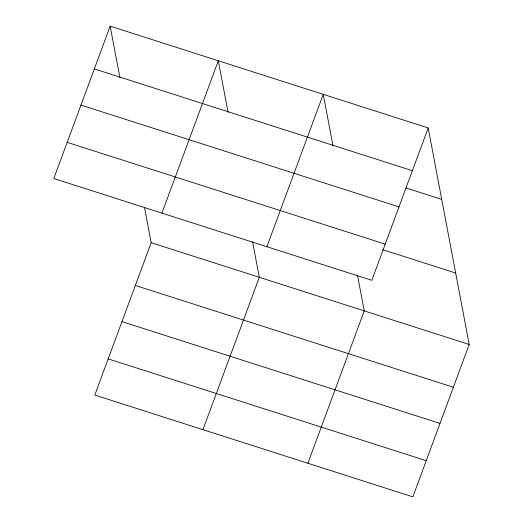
<?xml version="1.0" encoding="UTF-8"?>
<svg xmlns="http://www.w3.org/2000/svg" width="523" height="523" viewBox="0 0 523 523"><rect width="100%" height="100%" fill="white"/><g stroke="black" fill="none" stroke-linecap="round" stroke-linejoin="round"><path stroke-width="0.78" d="M110.157 26.15L53.797 178.526L371.833 280.308L428.193 127.939L110.157 26.15L119.937 77.757M161.927 213.129L218.294 60.76L228.067 112.367M144.551 207.755L151.167 242.692L94.807 395.061L412.843 496.85L469.203 344.474L428.193 127.939M266.88 246.719L323.247 94.349L333.02 145.956M202.937 429.671L259.303 277.295L252.537 241.567M307.89 463.26L364.25 310.884L357.484 275.157M94.336 68.925L412.372 170.707M405.966 187.947L441.726 199.394M80.96 105.09L398.997 206.879M67.173 142.354L385.209 244.143M382.594 249.628L455.67 273.019M151.167 242.692L469.203 344.474M135.346 285.466L453.382 387.249M121.97 321.632L440.006 423.414M108.183 358.896L426.219 460.685"/></g></svg>
